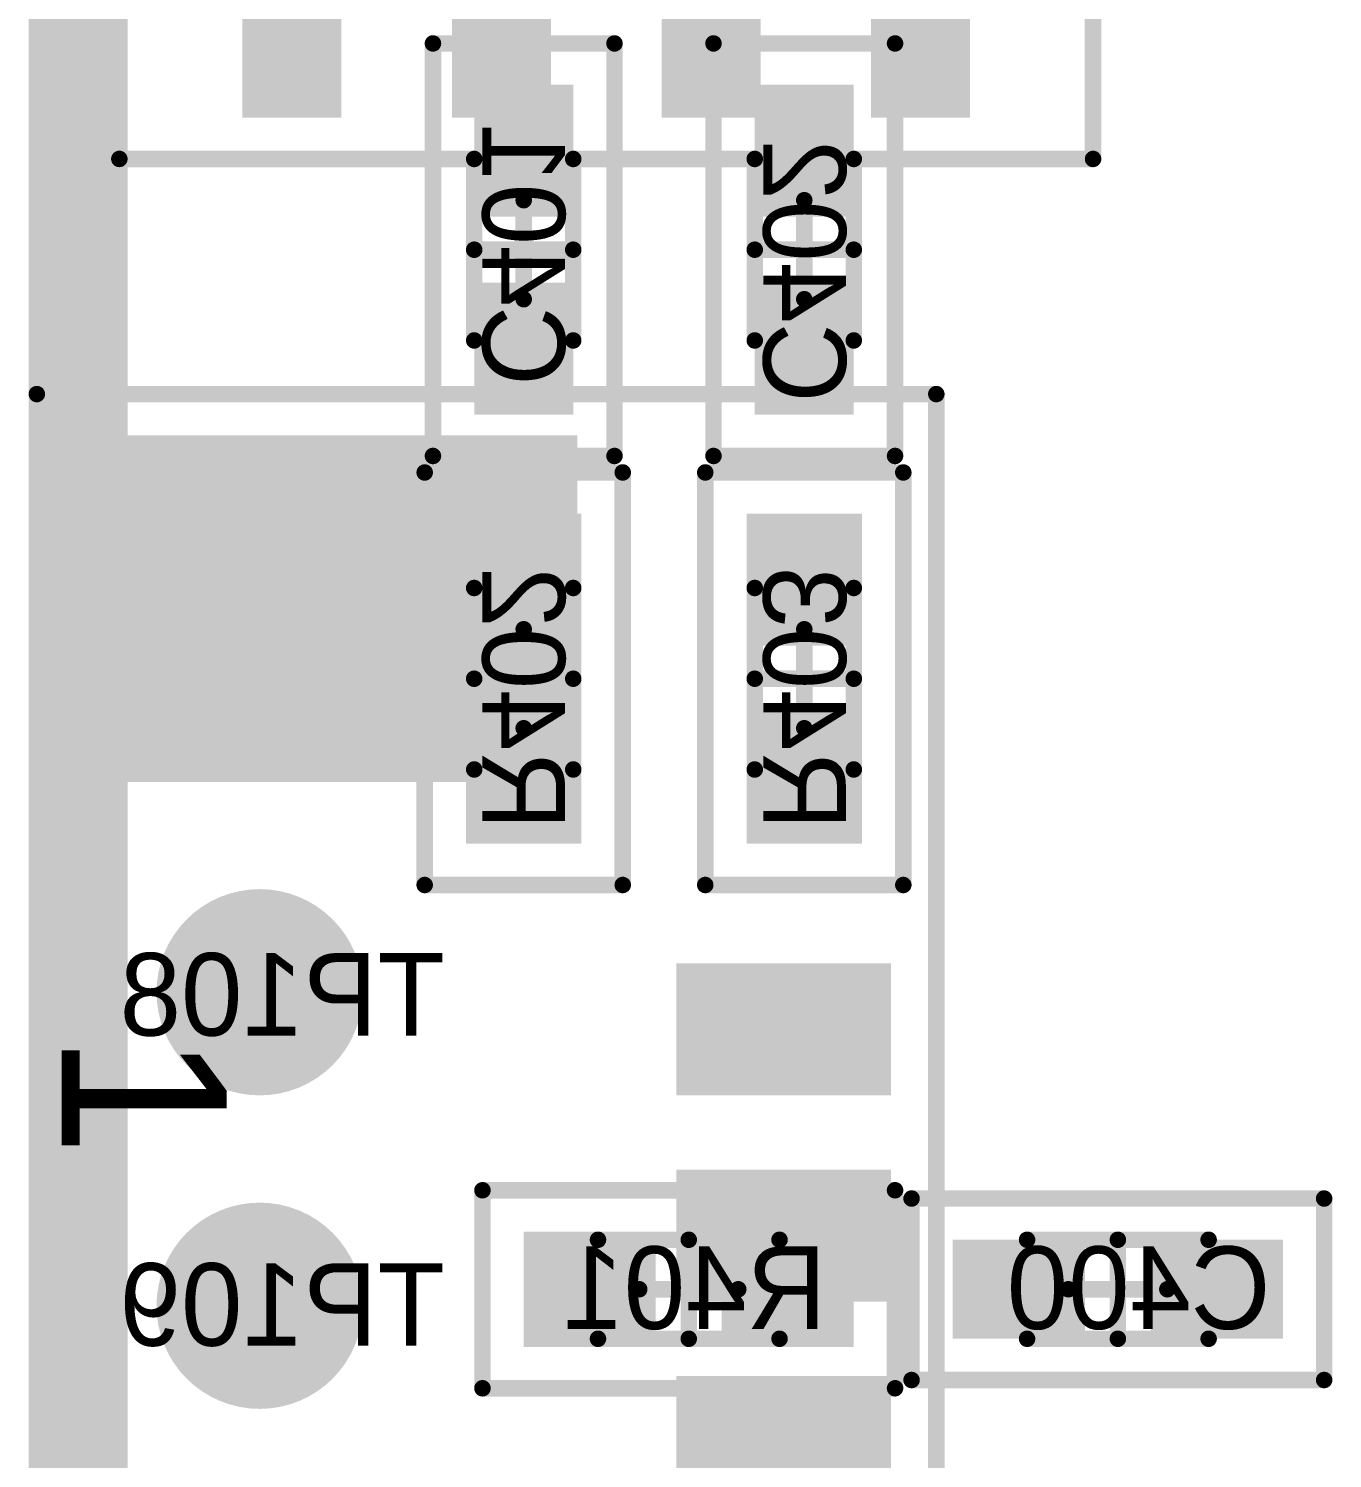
# Model space of a CAD drawing. Header units: millimetres. Extents: x 33.3 to 111.9, y 29.8 to 74.8.
# Drawn here: x 33.27 to 41.17, y 47.37 to 56.04 of the extents above; entities that cross this region are included whole.
import ezdxf

# ---------------------------------------------------------------- set-up
doc = ezdxf.new("R2010")
doc.units = ezdxf.units.MM
for name, color, linetype in [('BottomLayer', 5, 'Continuous'), ('BottomOverlay', 54, 'Continuous'), ('BottomPaste', 16, 'Continuous'), ('KeepOutLayer', 6, 'Continuous'), ('Mechanical1', 6, 'Continuous'), ('Mechanical14', 56, 'Continuous'), ('Mechanical15', 56, 'Continuous'), ('Mechanical16', 56, 'Continuous'), ('Mechanical17', 56, 'Continuous'), ('TopLayer', 1, 'Continuous'), ('TopOverlay', 2, 'Continuous'), ('TopPaste', 8, 'Continuous')]:
    doc.layers.add(name, color=color, linetype=linetype)

# ---------------------------------------------------------------- blocks, each defined once
blk = doc.blocks.new('SOIC127P800X203_8N_17')
at = {"layer": 'Mechanical15', "const_width": 0.1}
for points in [[(-4.7499, 2.9501), (4.7501, 2.9501)], [(-4.7499, 2.9501), (-4.7499, -2.9499)], [(-4.7499, -2.9499), (4.7501, -2.9499)]]:
    blk.add_lwpolyline(points, dxfattribs=at)
at = {"layer": 'Mechanical15', "const_width": 0.05}
for points in [[(-4.7749, 2.9501, 1), (-4.7249, 2.9501, 1)], [(-4.7749, 2.9501, 1), (-4.7249, 2.9501, 1)], [(-4.7749, -2.9499, 1), (-4.7249, -2.9499, 1)], [(-4.7749, -2.9499, 1), (-4.7249, -2.9499, 1)]]:
    blk.add_lwpolyline(points, format="xyb", close=True, dxfattribs=at)
at = {"layer": 'TopLayer'}
for points in [[(-2.7499, 1.6051), (-2.7499, 2.2051), (-4.4999, 1.6051), (-4.4999, 2.2051)], [(-2.7499, 0.3351), (-2.7499, 0.9351), (-4.4999, 0.3351), (-4.4999, 0.9351)], [(-2.7499, -0.9349), (-2.7499, -0.3349), (-4.4999, -0.9349), (-4.4999, -0.3349)], [(-2.7499, -2.2049), (-2.7499, -1.6049), (-4.4999, -2.2049), (-4.4999, -1.6049)]]:
    blk.add_solid(points, dxfattribs=at)
at = {"layer": 'TopPaste'}
for points in [[(-2.7499, 1.6051), (-2.7499, 2.2051), (-4.4999, 1.6051), (-4.4999, 2.2051)], [(-2.7499, 0.3351), (-2.7499, 0.9351), (-4.4999, 0.3351), (-4.4999, 0.9351)], [(-2.7499, -0.9349), (-2.7499, -0.3349), (-4.4999, -0.9349), (-4.4999, -0.3349)], [(-2.7499, -2.2049), (-2.7499, -1.6049), (-4.4999, -2.2049), (-4.4999, -1.6049)]]:
    blk.add_solid(points, dxfattribs=at)
blk = doc.blocks.new('TP_1_25___TOP_B_34')
at = {"layer": 'BottomLayer', "const_width": 0.625}
blk.add_lwpolyline([(-0.3125, 0, 1), (0.3125, 0, 1)], format="xyb", close=True, dxfattribs=at)
at = {"layer": 'BottomPaste', "const_width": 0.625}
blk.add_lwpolyline([(-0.3125, 0, 1), (0.3125, 0, 1)], format="xyb", close=True, dxfattribs=at)
blk = doc.blocks.new('TP_1_25___TOP_B_35')
at = {"layer": 'BottomLayer', "const_width": 0.625}
blk.add_lwpolyline([(-0.3125, 0, 1), (0.3125, 0, 1)], format="xyb", close=True, dxfattribs=at)
at = {"layer": 'BottomPaste', "const_width": 0.625}
blk.add_lwpolyline([(-0.3125, 0, 1), (0.3125, 0, 1)], format="xyb", close=True, dxfattribs=at)
blk = doc.blocks.new('RESC0402_1005__N_B_133')
at = {"layer": 'BottomLayer'}
for points in [[(-1, 0.35), (-1, -0.35), (-0.2, 0.35), (-0.2, -0.35)], [(0.2, 0.35), (0.2, -0.35), (1, 0.35), (1, -0.35)]]:
    blk.add_solid(points, dxfattribs=at)
at = {"layer": 'BottomPaste'}
for points in [[(-1, 0.35), (-1, -0.35), (-0.2, 0.35), (-0.2, -0.35)], [(0.2, 0.35), (0.2, -0.35), (1, 0.35), (1, -0.35)]]:
    blk.add_solid(points, dxfattribs=at)
at = {"layer": 'Mechanical14', "const_width": 0.1}
for points in [[(0.55, 0.3), (-0.55, 0.3)], [(-0.55, -0.3), (-0.55, 0.3)], [(0.55, -0.3), (0.55, 0.3)], [(0.55, -0.3), (-0.55, -0.3)]]:
    blk.add_lwpolyline(points, dxfattribs=at)
at = {"layer": 'Mechanical14', "const_width": 0.05}
for points in [[(-0.575, 0.3, 1), (-0.525, 0.3, 1)], [(-0.575, 0.3, 1), (-0.525, 0.3, 1)], [(0.525, 0.3, 1), (0.575, 0.3, 1)], [(0.525, 0.3, 1), (0.575, 0.3, 1)], [(-0.575, -0.3, 1), (-0.525, -0.3, 1)], [(-0.575, -0.3, 1), (-0.525, -0.3, 1)], [(0.525, -0.3, 1), (0.575, -0.3, 1)], [(0.525, -0.3, 1), (0.575, -0.3, 1)]]:
    blk.add_lwpolyline(points, format="xyb", close=True, dxfattribs=at)
at = {"layer": 'Mechanical16', "const_width": 0.1}
for points in [[(1.25, 0.6), (-1.25, 0.6)], [(-1.25, -0.6), (-1.25, 0.6)], [(1.25, -0.6), (1.25, 0.6)], [(1.25, -0.6), (-1.25, -0.6)]]:
    blk.add_lwpolyline(points, dxfattribs=at)
at = {"layer": 'Mechanical16', "const_width": 0.05}
for points in [[(-1.275, 0.6, 1), (-1.225, 0.6, 1)], [(-1.275, 0.6, 1), (-1.225, 0.6, 1)], [(1.225, 0.6, 1), (1.275, 0.6, 1)], [(1.225, 0.6, 1), (1.275, 0.6, 1)], [(-1.275, -0.6, 1), (-1.225, -0.6, 1)], [(-1.275, -0.6, 1), (-1.225, -0.6, 1)], [(1.225, -0.6, 1), (1.275, -0.6, 1)], [(1.225, -0.6, 1), (1.275, -0.6, 1)]]:
    blk.add_lwpolyline(points, format="xyb", close=True, dxfattribs=at)
at = {"layer": 'Mechanical17', "const_width": 0.1}
for points in [[(0, -0.3), (0, 0.3)], [(0.3, 0), (-0.3, 0)]]:
    blk.add_lwpolyline(points, dxfattribs=at)
at = {"layer": 'Mechanical17', "const_width": 0.05}
for points in [[(-0.025, 0.3, 1), (0.025, 0.3, 1)], [(-0.325, 0, 1), (-0.275, 0, 1)], [(0.275, 0, 1), (0.325, 0, 1)], [(-0.025, -0.3, 1), (0.025, -0.3, 1)]]:
    blk.add_lwpolyline(points, format="xyb", close=True, dxfattribs=at)
blk = doc.blocks.new('RESC0402_1005__N_B_134')
at = {"layer": 'BottomLayer'}
for points in [[(-1, 0.35), (-1, -0.35), (-0.2, 0.35), (-0.2, -0.35)], [(0.2, 0.35), (0.2, -0.35), (1, 0.35), (1, -0.35)]]:
    blk.add_solid(points, dxfattribs=at)
at = {"layer": 'BottomPaste'}
for points in [[(-1, 0.35), (-1, -0.35), (-0.2, 0.35), (-0.2, -0.35)], [(0.2, 0.35), (0.2, -0.35), (1, 0.35), (1, -0.35)]]:
    blk.add_solid(points, dxfattribs=at)
at = {"layer": 'Mechanical14', "const_width": 0.1}
for points in [[(0.55, 0.3), (-0.55, 0.3)], [(-0.55, -0.3), (-0.55, 0.3)], [(0.55, -0.3), (0.55, 0.3)], [(0.55, -0.3), (-0.55, -0.3)]]:
    blk.add_lwpolyline(points, dxfattribs=at)
at = {"layer": 'Mechanical14', "const_width": 0.05}
for points in [[(-0.575, 0.3, 1), (-0.525, 0.3, 1)], [(-0.575, 0.3, 1), (-0.525, 0.3, 1)], [(0.525, 0.3, 1), (0.575, 0.3, 1)], [(0.525, 0.3, 1), (0.575, 0.3, 1)], [(-0.575, -0.3, 1), (-0.525, -0.3, 1)], [(-0.575, -0.3, 1), (-0.525, -0.3, 1)], [(0.525, -0.3, 1), (0.575, -0.3, 1)], [(0.525, -0.3, 1), (0.575, -0.3, 1)]]:
    blk.add_lwpolyline(points, format="xyb", close=True, dxfattribs=at)
at = {"layer": 'Mechanical16', "const_width": 0.1}
for points in [[(1.25, 0.6), (-1.25, 0.6)], [(-1.25, -0.6), (-1.25, 0.6)], [(1.25, -0.6), (1.25, 0.6)], [(1.25, -0.6), (-1.25, -0.6)]]:
    blk.add_lwpolyline(points, dxfattribs=at)
at = {"layer": 'Mechanical16', "const_width": 0.05}
for points in [[(-1.275, 0.6, 1), (-1.225, 0.6, 1)], [(-1.275, 0.6, 1), (-1.225, 0.6, 1)], [(1.225, 0.6, 1), (1.275, 0.6, 1)], [(1.225, 0.6, 1), (1.275, 0.6, 1)], [(-1.275, -0.6, 1), (-1.225, -0.6, 1)], [(-1.275, -0.6, 1), (-1.225, -0.6, 1)], [(1.225, -0.6, 1), (1.275, -0.6, 1)], [(1.225, -0.6, 1), (1.275, -0.6, 1)]]:
    blk.add_lwpolyline(points, format="xyb", close=True, dxfattribs=at)
at = {"layer": 'Mechanical17', "const_width": 0.1}
for points in [[(0, -0.3), (0, 0.3)], [(0.3, 0), (-0.3, 0)]]:
    blk.add_lwpolyline(points, dxfattribs=at)
at = {"layer": 'Mechanical17', "const_width": 0.05}
for points in [[(-0.025, 0.3, 1), (0.025, 0.3, 1)], [(-0.325, 0, 1), (-0.275, 0, 1)], [(0.275, 0, 1), (0.325, 0, 1)], [(-0.025, -0.3, 1), (0.025, -0.3, 1)]]:
    blk.add_lwpolyline(points, format="xyb", close=True, dxfattribs=at)
blk = doc.blocks.new('RESC0402_1005__N_B_135')
at = {"layer": 'BottomLayer'}
for points in [[(-1, 0.35), (-1, -0.35), (-0.2, 0.35), (-0.2, -0.35)], [(0.2, 0.35), (0.2, -0.35), (1, 0.35), (1, -0.35)]]:
    blk.add_solid(points, dxfattribs=at)
at = {"layer": 'BottomPaste'}
for points in [[(-1, 0.35), (-1, -0.35), (-0.2, 0.35), (-0.2, -0.35)], [(0.2, 0.35), (0.2, -0.35), (1, 0.35), (1, -0.35)]]:
    blk.add_solid(points, dxfattribs=at)
at = {"layer": 'Mechanical14', "const_width": 0.1}
for points in [[(0.55, 0.3), (-0.55, 0.3)], [(-0.55, 0.3), (-0.55, -0.3)], [(0.55, 0.3), (0.55, -0.3)], [(0.55, -0.3), (-0.55, -0.3)]]:
    blk.add_lwpolyline(points, dxfattribs=at)
at = {"layer": 'Mechanical14', "const_width": 0.05}
for points in [[(-0.575, 0.3, 1), (-0.525, 0.3, 1)], [(-0.575, 0.3, 1), (-0.525, 0.3, 1)], [(0.525, 0.3, 1), (0.575, 0.3, 1)], [(0.525, 0.3, 1), (0.575, 0.3, 1)], [(-0.575, -0.3, 1), (-0.525, -0.3, 1)], [(-0.575, -0.3, 1), (-0.525, -0.3, 1)], [(0.525, -0.3, 1), (0.575, -0.3, 1)], [(0.525, -0.3, 1), (0.575, -0.3, 1)]]:
    blk.add_lwpolyline(points, format="xyb", close=True, dxfattribs=at)
at = {"layer": 'Mechanical16', "const_width": 0.1}
for points in [[(1.25, 0.6), (-1.25, 0.6)], [(-1.25, 0.6), (-1.25, -0.6)], [(1.25, 0.6), (1.25, -0.6)], [(1.25, -0.6), (-1.25, -0.6)]]:
    blk.add_lwpolyline(points, dxfattribs=at)
at = {"layer": 'Mechanical16', "const_width": 0.05}
for points in [[(-1.275, 0.6, 1), (-1.225, 0.6, 1)], [(-1.275, 0.6, 1), (-1.225, 0.6, 1)], [(1.225, 0.6, 1), (1.275, 0.6, 1)], [(1.225, 0.6, 1), (1.275, 0.6, 1)], [(-1.275, -0.6, 1), (-1.225, -0.6, 1)], [(-1.275, -0.6, 1), (-1.225, -0.6, 1)], [(1.225, -0.6, 1), (1.275, -0.6, 1)], [(1.225, -0.6, 1), (1.275, -0.6, 1)]]:
    blk.add_lwpolyline(points, format="xyb", close=True, dxfattribs=at)
at = {"layer": 'Mechanical17', "const_width": 0.1}
for points in [[(0, 0.3), (0, -0.3)], [(0.3, 0), (-0.3, 0)]]:
    blk.add_lwpolyline(points, dxfattribs=at)
at = {"layer": 'Mechanical17', "const_width": 0.05}
for points in [[(-0.025, 0.3, 1), (0.025, 0.3, 1)], [(-0.325, 0, 1), (-0.275, 0, 1)], [(0.275, 0, 1), (0.325, 0, 1)], [(-0.025, -0.3, 1), (0.025, -0.3, 1)]]:
    blk.add_lwpolyline(points, format="xyb", close=True, dxfattribs=at)
blk = doc.blocks.new('53398_0871_214')
at = {"layer": 'Mechanical15', "const_width": 0.1}
for points in [[(8.25, 2.3), (-8.225, 2.3)], [(-8.225, -3.15), (-8.225, 2.3)], [(8.25, -3.15), (-8.225, -3.15)]]:
    blk.add_lwpolyline(points, dxfattribs=at)
at = {"layer": 'Mechanical15', "const_width": 0.05}
for points in [[(-8.25, 2.3, 1), (-8.2, 2.3, 1)], [(-8.25, 2.3, 1), (-8.2, 2.3, 1)], [(-8.25, -3.15, 1), (-8.2, -3.15, 1)], [(-8.25, -3.15, 1), (-8.2, -3.15, 1)]]:
    blk.add_lwpolyline(points, format="xyb", close=True, dxfattribs=at)
at = {"layer": 'TopLayer'}
for points in [[(-4.775, 0.725), (-3.975, 0.725), (-4.775, 2.025), (-3.975, 2.025)], [(-3.525, 0.725), (-2.725, 0.725), (-3.525, 2.025), (-2.725, 2.025)], [(-2.275, 0.725), (-1.475, 0.725), (-2.275, 2.025), (-1.475, 2.025)], [(-7.975, -2.875), (-5.875, -2.875), (-7.975, 0.125), (-5.875, 0.125)]]:
    blk.add_solid(points, dxfattribs=at)
at = {"layer": 'TopPaste'}
for points in [[(-4.775, 0.725), (-3.975, 0.725), (-4.775, 2.025), (-3.975, 2.025)], [(-3.525, 0.725), (-2.725, 0.725), (-3.525, 2.025), (-2.725, 2.025)], [(-2.275, 0.725), (-1.475, 0.725), (-2.275, 2.025), (-1.475, 2.025)], [(-7.975, -2.875), (-5.875, -2.875), (-7.975, 0.125), (-5.875, 0.125)]]:
    blk.add_solid(points, dxfattribs=at)
at = {"layer": 'TopOverlay'}
blk.add_text('1', height=1, dxfattribs=at).set_placement((-4.35, -3))
blk = doc.blocks.new('CAPC0402_1005__N_B_314')
at = {"layer": 'BottomLayer'}
for points in [[(-1, 0.3), (-1, -0.3), (-0.2, 0.3), (-0.2, -0.3)], [(0.2, 0.3), (0.2, -0.3), (1, 0.3), (1, -0.3)]]:
    blk.add_solid(points, dxfattribs=at)
at = {"layer": 'BottomPaste'}
for points in [[(-1, 0.3), (-1, -0.3), (-0.2, 0.3), (-0.2, -0.3)], [(0.2, 0.3), (0.2, -0.3), (1, 0.3), (1, -0.3)]]:
    blk.add_solid(points, dxfattribs=at)
at = {"layer": 'Mechanical14', "const_width": 0.1}
for points in [[(-0.55, 0.3), (0.55, 0.3)], [(-0.55, 0.3), (-0.55, -0.3)], [(0.55, 0.3), (0.55, -0.3)], [(-0.55, -0.3), (0.55, -0.3)]]:
    blk.add_lwpolyline(points, dxfattribs=at)
at = {"layer": 'Mechanical14', "const_width": 0.05}
for points in [[(-0.575, 0.3, 1), (-0.525, 0.3, 1)], [(-0.575, 0.3, 1), (-0.525, 0.3, 1)], [(0.525, 0.3, 1), (0.575, 0.3, 1)], [(0.525, 0.3, 1), (0.575, 0.3, 1)], [(-0.575, -0.3, 1), (-0.525, -0.3, 1)], [(-0.575, -0.3, 1), (-0.525, -0.3, 1)], [(0.525, -0.3, 1), (0.575, -0.3, 1)], [(0.525, -0.3, 1), (0.575, -0.3, 1)]]:
    blk.add_lwpolyline(points, format="xyb", close=True, dxfattribs=at)
at = {"layer": 'Mechanical16', "const_width": 0.1}
for points in [[(-1.25, 0.55), (1.25, 0.55)], [(-1.25, 0.55), (-1.25, -0.55)], [(1.25, 0.55), (1.25, -0.55)], [(-1.25, -0.55), (1.25, -0.55)]]:
    blk.add_lwpolyline(points, dxfattribs=at)
at = {"layer": 'Mechanical16', "const_width": 0.05}
for points in [[(-1.275, 0.55, 1), (-1.225, 0.55, 1)], [(-1.275, 0.55, 1), (-1.225, 0.55, 1)], [(1.225, 0.55, 1), (1.275, 0.55, 1)], [(1.225, 0.55, 1), (1.275, 0.55, 1)], [(-1.275, -0.55, 1), (-1.225, -0.55, 1)], [(-1.275, -0.55, 1), (-1.225, -0.55, 1)], [(1.225, -0.55, 1), (1.275, -0.55, 1)], [(1.225, -0.55, 1), (1.275, -0.55, 1)]]:
    blk.add_lwpolyline(points, format="xyb", close=True, dxfattribs=at)
at = {"layer": 'Mechanical17', "const_width": 0.1}
for points in [[(0, 0.3), (0, -0.3)], [(-0.3, 0), (0.3, 0)]]:
    blk.add_lwpolyline(points, dxfattribs=at)
at = {"layer": 'Mechanical17', "const_width": 0.05}
for points in [[(-0.025, 0.3, 1), (0.025, 0.3, 1)], [(-0.325, 0, 1), (-0.275, 0, 1)], [(0.275, 0, 1), (0.325, 0, 1)], [(-0.025, -0.3, 1), (0.025, -0.3, 1)]]:
    blk.add_lwpolyline(points, format="xyb", close=True, dxfattribs=at)
blk = doc.blocks.new('CAPC0402_1005__N_B_315')
at = {"layer": 'BottomLayer'}
for points in [[(-1, 0.3), (-1, -0.3), (-0.2, 0.3), (-0.2, -0.3)], [(0.2, 0.3), (0.2, -0.3), (1, 0.3), (1, -0.3)]]:
    blk.add_solid(points, dxfattribs=at)
at = {"layer": 'BottomPaste'}
for points in [[(-1, 0.3), (-1, -0.3), (-0.2, 0.3), (-0.2, -0.3)], [(0.2, 0.3), (0.2, -0.3), (1, 0.3), (1, -0.3)]]:
    blk.add_solid(points, dxfattribs=at)
at = {"layer": 'Mechanical14', "const_width": 0.1}
for points in [[(-0.55, 0.3), (0.55, 0.3)], [(-0.55, 0.3), (-0.55, -0.3)], [(0.55, 0.3), (0.55, -0.3)], [(-0.55, -0.3), (0.55, -0.3)]]:
    blk.add_lwpolyline(points, dxfattribs=at)
at = {"layer": 'Mechanical14', "const_width": 0.05}
for points in [[(-0.575, 0.3, 1), (-0.525, 0.3, 1)], [(-0.575, 0.3, 1), (-0.525, 0.3, 1)], [(0.525, 0.3, 1), (0.575, 0.3, 1)], [(0.525, 0.3, 1), (0.575, 0.3, 1)], [(-0.575, -0.3, 1), (-0.525, -0.3, 1)], [(-0.575, -0.3, 1), (-0.525, -0.3, 1)], [(0.525, -0.3, 1), (0.575, -0.3, 1)], [(0.525, -0.3, 1), (0.575, -0.3, 1)]]:
    blk.add_lwpolyline(points, format="xyb", close=True, dxfattribs=at)
at = {"layer": 'Mechanical16', "const_width": 0.1}
for points in [[(-1.25, 0.55), (1.25, 0.55)], [(-1.25, 0.55), (-1.25, -0.55)], [(1.25, 0.55), (1.25, -0.55)], [(-1.25, -0.55), (1.25, -0.55)]]:
    blk.add_lwpolyline(points, dxfattribs=at)
at = {"layer": 'Mechanical16', "const_width": 0.05}
for points in [[(-1.275, 0.55, 1), (-1.225, 0.55, 1)], [(-1.275, 0.55, 1), (-1.225, 0.55, 1)], [(1.225, 0.55, 1), (1.275, 0.55, 1)], [(1.225, 0.55, 1), (1.275, 0.55, 1)], [(-1.275, -0.55, 1), (-1.225, -0.55, 1)], [(-1.275, -0.55, 1), (-1.225, -0.55, 1)], [(1.225, -0.55, 1), (1.275, -0.55, 1)], [(1.225, -0.55, 1), (1.275, -0.55, 1)]]:
    blk.add_lwpolyline(points, format="xyb", close=True, dxfattribs=at)
at = {"layer": 'Mechanical17', "const_width": 0.1}
for points in [[(0, 0.3), (0, -0.3)], [(-0.3, 0), (0.3, 0)]]:
    blk.add_lwpolyline(points, dxfattribs=at)
at = {"layer": 'Mechanical17', "const_width": 0.05}
for points in [[(-0.025, 0.3, 1), (0.025, 0.3, 1)], [(-0.325, 0, 1), (-0.275, 0, 1)], [(0.275, 0, 1), (0.325, 0, 1)], [(-0.025, -0.3, 1), (0.025, -0.3, 1)]]:
    blk.add_lwpolyline(points, format="xyb", close=True, dxfattribs=at)
blk = doc.blocks.new('CAPC0402_1005__N_B_316')
at = {"layer": 'BottomLayer'}
for points in [[(-1, 0.3), (-1, -0.3), (-0.2, 0.3), (-0.2, -0.3)], [(0.2, 0.3), (0.2, -0.3), (1, 0.3), (1, -0.3)]]:
    blk.add_solid(points, dxfattribs=at)
at = {"layer": 'BottomPaste'}
for points in [[(-1, 0.3), (-1, -0.3), (-0.2, 0.3), (-0.2, -0.3)], [(0.2, 0.3), (0.2, -0.3), (1, 0.3), (1, -0.3)]]:
    blk.add_solid(points, dxfattribs=at)
at = {"layer": 'Mechanical14', "const_width": 0.1}
for points in [[(-0.55, 0.3), (0.55, 0.3)], [(-0.55, -0.3), (-0.55, 0.3)], [(0.55, -0.3), (0.55, 0.3)], [(-0.55, -0.3), (0.55, -0.3)]]:
    blk.add_lwpolyline(points, dxfattribs=at)
at = {"layer": 'Mechanical14', "const_width": 0.05}
for points in [[(-0.575, 0.3, 1), (-0.525, 0.3, 1)], [(-0.575, 0.3, 1), (-0.525, 0.3, 1)], [(0.525, 0.3, 1), (0.575, 0.3, 1)], [(0.525, 0.3, 1), (0.575, 0.3, 1)], [(-0.575, -0.3, 1), (-0.525, -0.3, 1)], [(-0.575, -0.3, 1), (-0.525, -0.3, 1)], [(0.525, -0.3, 1), (0.575, -0.3, 1)], [(0.525, -0.3, 1), (0.575, -0.3, 1)]]:
    blk.add_lwpolyline(points, format="xyb", close=True, dxfattribs=at)
at = {"layer": 'Mechanical16', "const_width": 0.1}
for points in [[(-1.25, 0.55), (1.25, 0.55)], [(-1.25, -0.55), (-1.25, 0.55)], [(1.25, -0.55), (1.25, 0.55)], [(-1.25, -0.55), (1.25, -0.55)]]:
    blk.add_lwpolyline(points, dxfattribs=at)
at = {"layer": 'Mechanical16', "const_width": 0.05}
for points in [[(-1.275, 0.55, 1), (-1.225, 0.55, 1)], [(-1.275, 0.55, 1), (-1.225, 0.55, 1)], [(1.225, 0.55, 1), (1.275, 0.55, 1)], [(1.225, 0.55, 1), (1.275, 0.55, 1)], [(-1.275, -0.55, 1), (-1.225, -0.55, 1)], [(-1.275, -0.55, 1), (-1.225, -0.55, 1)], [(1.225, -0.55, 1), (1.275, -0.55, 1)], [(1.225, -0.55, 1), (1.275, -0.55, 1)]]:
    blk.add_lwpolyline(points, format="xyb", close=True, dxfattribs=at)
at = {"layer": 'Mechanical17', "const_width": 0.1}
for points in [[(0, -0.3), (0, 0.3)], [(-0.3, 0), (0.3, 0)]]:
    blk.add_lwpolyline(points, dxfattribs=at)
at = {"layer": 'Mechanical17', "const_width": 0.05}
for points in [[(-0.025, 0.3, 1), (0.025, 0.3, 1)], [(-0.325, 0, 1), (-0.275, 0, 1)], [(0.275, 0, 1), (0.325, 0, 1)], [(-0.025, -0.3, 1), (0.025, -0.3, 1)]]:
    blk.add_lwpolyline(points, format="xyb", close=True, dxfattribs=at)

msp = doc.modelspace()

# ---------------------------------------------------------------- linework, layer by layer
at = {"layer": 'KeepOutLayer', "const_width": 0.6}
msp.add_lwpolyline([(33.567, 33.999), (33.567, 66.999)], dxfattribs=at)
at = {"layer": 'Mechanical1', "const_width": 0.1}
msp.add_lwpolyline([(33.567, 33.999), (33.567, 66.999)], dxfattribs=at)

# ---------------------------------------------------------------- block references
for name, p, rotation in [('SOIC127P800X203_8N_17', (36.767, 59.999), 90), ('CAPC0402_1005__N_B_315', (36.267, 54.699), 90), ('CAPC0402_1005__N_B_314', (37.967, 54.699), 90), ('53398_0871_214', (36.467, 45.599), 270), ('RESC0402_1005__N_B_134', (36.267, 52.099), 270), ('RESC0402_1005__N_B_133', (37.967, 52.099), 270), ('TP_1_25___TOP_B_35', (34.667, 50.199), 90), ('RESC0402_1005__N_B_135', (37.267, 48.399), 180), ('TP_1_25___TOP_B_34', (34.667, 48.299), 90)]:
    msp.add_blockref(name, p, dxfattribs=dict(rotation=rotation))
msp.add_blockref('CAPC0402_1005__N_B_316', (39.867, 48.399))

# ---------------------------------------------------------------- texts
at = {"layer": 'BottomOverlay', "text_generation_flag": 2}
for s, p in [('C401', (36.0172, 53.8734)), ('C402', (37.719, 53.7718)), ('R402', (36.0172, 51.181)), ('R403', (37.719, 51.181))]:
    msp.add_text(s, height=0.5, rotation=270, dxfattribs=at).set_placement(p)
for s, p in [('TP108', (35.7886, 49.9364)), ('R401', (38.1, 48.1584)), ('C400', (40.7924, 48.1584)), ('TP109', (35.7886, 48.0568))]:
    msp.add_text(s, height=0.5, dxfattribs=at).set_placement(p)

doc.saveas('drawing.dxf')
